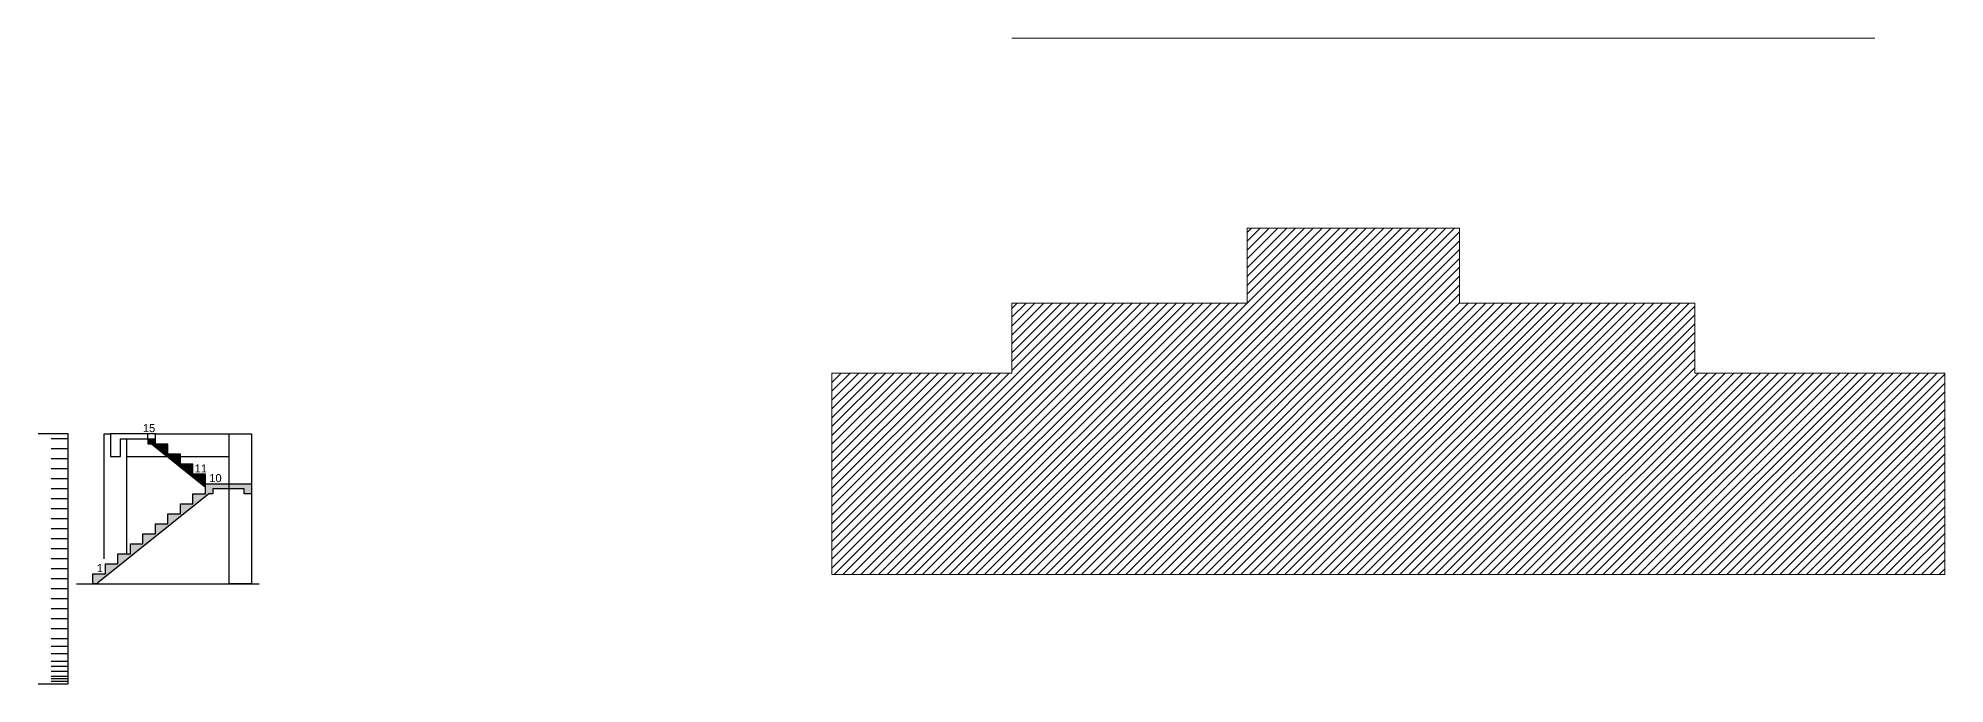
# Model space of a CAD drawing. Header units: inches. Extents: x -1369 to 1198, y -366 to 1398.
# Drawn here: x -579.54 to -541.4, y -107.95 to -95.04 of the extents above; entities that cross this region are included whole.
import ezdxf

# ---------------------------------------------------------------- set-up
doc = ezdxf.new("R2010")
doc.units = ezdxf.units.IN
doc.header["$MEASUREMENT"] = 0
doc.layers.add('BLK_BDY', color=11, linetype='Continuous', lineweight=13)
doc.layers.add('BUILDING', color=40, linetype='Continuous')
doc.layers.add('FLOOR-pattern', color=7, linetype='Continuous')
doc.styles.get("Standard").update_dxf_attribs({"font": 'arial.ttf'})

msp = doc.modelspace()

# ---------------------------------------------------------------- hatches: boundary and pattern name
at = {"layer": 'FLOOR-pattern', "true_color": 0xffffff, "transparency": 33554687}
h = msp.add_hatch(dxfattribs=at)
h.set_pattern_fill('ANSI31')
h.paths.add_polyline_path([(-546.4041, -100.3365), (-551.1091, -100.3365), (-551.1091, -98.8365), (-555.3591, -98.8365), (-555.3591, -100.3365), (-560.0641, -100.3365), (-560.0641, -101.7365), (-563.6641, -101.7365), (-563.6641, -105.7665), (-541.4041, -105.7665), (-541.4041, -101.7365), (-546.4041, -101.7365)])
at = {"layer": 'FLOOR-pattern', "lineweight": 5, "true_color": 0x808080, "transparency": 33554687}
h = msp.add_hatch(dxfattribs=at)
h.set_pattern_fill('ANSI31', color=8, scale=0.1)
h.set_pattern_definition([(45, (-697.74773, 180.991939), (-0.00883883476, 0.00883883476), [])])
h.paths.add_polyline_path([(-577.1943, -103.0524), (-577.3443, -103.0524), (-577.3443, -103.1524), (-577.2736, -103.1524), (-576.1943, -104.0158), (-576.1943, -103.7596), (-576.4443, -103.7596), (-576.4443, -103.5596), (-576.6943, -103.5596), (-576.6943, -103.3596), (-576.9443, -103.3596), (-576.9443, -103.1596), (-577.1943, -103.1596)])
h = msp.add_hatch(color=8, dxfattribs=at)
h.dxf.hatch_style = 1
h.paths.add_polyline_path([(-578.4443, -105.9524), (-578.4443, -105.7524), (-578.1943, -105.7524), (-578.1943, -105.5524), (-577.9443, -105.5524), (-577.9443, -105.3524), (-577.6943, -105.3524), (-577.6943, -105.1524), (-577.4443, -105.1524), (-577.4443, -104.9524), (-577.1943, -104.9524), (-577.1943, -104.7524), (-576.9443, -104.7524), (-576.9443, -104.5524), (-576.6943, -104.5524), (-576.6943, -104.3524), (-576.4443, -104.3524), (-576.4443, -104.1524), (-576.1943, -104.1524), (-576.1943, -103.9524), (-575.2693, -103.9524), (-575.2693, -104.1524), (-575.4193, -104.1524), (-575.4193, -104.0524), (-576.0443, -104.0524), (-576.0443, -104.1524), (-576.1242, -104.1524), (-578.3443, -105.9285), (-578.3443, -105.9524)])

# ---------------------------------------------------------------- linework, layer by layer
at = {"color": 1, "true_color": 0xff0a0a}
msp.add_line((-577.1943, -102.9524), (-575.7193, -102.9524), dxfattribs=at)
for points in [[(-578.2193, -105.4524), (-578.2193, -105.4524), (-578.2193, -102.9524), (-578.0943, -102.9524)], [(-577.7693, -103.0524), (-577.7693, -105.3524)], [(-577.7693, -103.4024), (-575.7193, -103.4024)]]:
    msp.add_lwpolyline(points, dxfattribs=at)
for points in [[(-578.0943, -102.9524), (-578.0943, -103.4024), (-577.8943, -103.4024), (-577.8943, -103.0524), (-577.3443, -103.0524), (-577.3443, -103.1524), (-577.2736, -103.1524), (-576.1943, -104.0158), (-576.1943, -103.7596), (-576.4443, -103.7596), (-576.4443, -103.5596), (-576.6943, -103.5596), (-576.6943, -103.3596), (-576.9443, -103.3596), (-576.9443, -103.1596), (-577.1943, -103.1596), (-577.1943, -102.9524)], [(-575.7193, -102.9524), (-575.2693, -102.9524), (-575.2693, -105.9524), (-575.7193, -105.9524)]]:
    msp.add_lwpolyline(points, close=True)
for points in [[(-578.4443, -105.9524), (-578.4443, -105.7524), (-578.1943, -105.7524), (-578.1943, -105.5524), (-577.9443, -105.5524), (-577.9443, -105.3524), (-577.6943, -105.3524), (-577.6943, -105.1524), (-577.4443, -105.1524), (-577.4443, -104.9524), (-577.1943, -104.9524), (-577.1943, -104.7524), (-576.9443, -104.7524), (-576.9443, -104.5524), (-576.6943, -104.5524), (-576.6943, -104.3524), (-576.4443, -104.3524), (-576.4443, -104.1524), (-576.1943, -104.1524), (-576.1943, -103.9524), (-575.2693, -103.9524), (-575.2693, -104.1524), (-575.4193, -104.1524), (-575.4193, -104.0524), (-576.0443, -104.0524), (-576.0443, -104.1524), (-576.1242, -104.1524), (-578.3443, -105.9285), (-578.3443, -105.9524), (-578.4443, -105.9524)], [(-578.7693, -105.9524), (-575.1197, -105.9524)]]:
    msp.add_lwpolyline(points)
at = {"layer": 'BLK_BDY'}
for p, q in [((-560.0641, -95.0375), (-542.8041, -95.0375)), ((-555.3591, -100.3365), (-555.3591, -98.8365)), ((-555.3591, -98.8365), (-551.1091, -98.8365)), ((-551.1091, -100.3365), (-551.1091, -98.8365)), ((-563.6641, -101.7365), (-563.6641, -105.7665)), ((-546.4041, -101.7365), (-541.4041, -101.7365)), ((-541.4041, -101.7365), (-541.4041, -105.7665)), ((-541.4041, -105.7665), (-563.6641, -105.7665))]:
    msp.add_line(p, q, dxfattribs=at)
for points in [[(-563.6641, -101.7365), (-560.0641, -101.7365), (-560.0641, -100.3365), (-555.3591, -100.3365)], [(-546.4041, -101.7365), (-546.4041, -101.7365), (-546.4041, -100.3365), (-551.1091, -100.3365)]]:
    msp.add_lwpolyline(points, dxfattribs=at)
at = {"layer": 'BUILDING'}
for p, q in [((-577.3443, -103.0524), (-577.3443, -102.9524)), ((-578.9385, -103.0524), (-579.2797, -103.0524)), ((-578.9385, -103.2524), (-579.2797, -103.2524)), ((-577.3443, -103.0524), (-577.1943, -103.0524)), ((-578.9385, -103.4524), (-579.2797, -103.4524)), ((-578.9385, -103.6524), (-579.2797, -103.6524)), ((-578.9385, -103.8524), (-579.2797, -103.8524)), ((-578.9385, -104.0524), (-579.2797, -104.0524)), ((-578.9385, -104.2524), (-579.2797, -104.2524)), ((-578.9385, -104.4524), (-579.2797, -104.4524)), ((-578.9385, -104.6524), (-579.2797, -104.6524)), ((-578.9385, -104.8524), (-579.2797, -104.8524)), ((-578.9385, -105.0524), (-579.2797, -105.0524)), ((-578.9385, -105.2524), (-579.2797, -105.2524)), ((-578.9385, -105.4524), (-579.2797, -105.4524)), ((-578.9385, -105.6524), (-579.2797, -105.6524)), ((-578.9385, -105.8524), (-579.2797, -105.8524)), ((-578.9385, -106.0524), (-579.2797, -106.0524)), ((-578.9385, -106.2524), (-579.2797, -106.2524)), ((-578.9385, -106.4524), (-579.2797, -106.4524)), ((-578.9385, -106.6524), (-579.2797, -106.6524)), ((-578.9385, -106.8524), (-579.2797, -106.8524)), ((-578.9385, -107.0524), (-579.2797, -107.0524)), ((-578.9385, -107.2024), (-579.2797, -107.2024)), ((-578.9385, -107.3524), (-579.2797, -107.3524)), ((-578.9385, -107.5024), (-579.2797, -107.5024)), ((-578.9385, -107.6024), (-579.2797, -107.6024)), ((-578.9385, -107.7024), (-579.2797, -107.7024)), ((-578.9385, -107.8024), (-579.2797, -107.8024)), ((-578.9385, -107.8524), (-579.2797, -107.8524)), ((-578.9385, -107.9024), (-579.2797, -107.9024))]:
    msp.add_line(p, q, dxfattribs=at)
msp.add_lwpolyline([(-579.5385, -107.9524), (-578.9385, -107.9524), (-578.9385, -105.9524), (-578.9385, -102.9524), (-579.5385, -102.9524)], dxfattribs=at)

# ---------------------------------------------------------------- texts
at = {"color": 1, "true_color": 0xff0a0a, "char_height": 0.16, "width": 0.111732, "attachment_point": 1}
for s, insert in [('15', (-577.4442, -102.7575)), ('11', (-576.41, -103.5648)), ('10', (-576.117, -103.7575)), ('1', (-578.367, -105.5575))]:
    msp.add_mtext(s, dxfattribs=dict(at, insert=insert))

doc.saveas('drawing.dxf')
